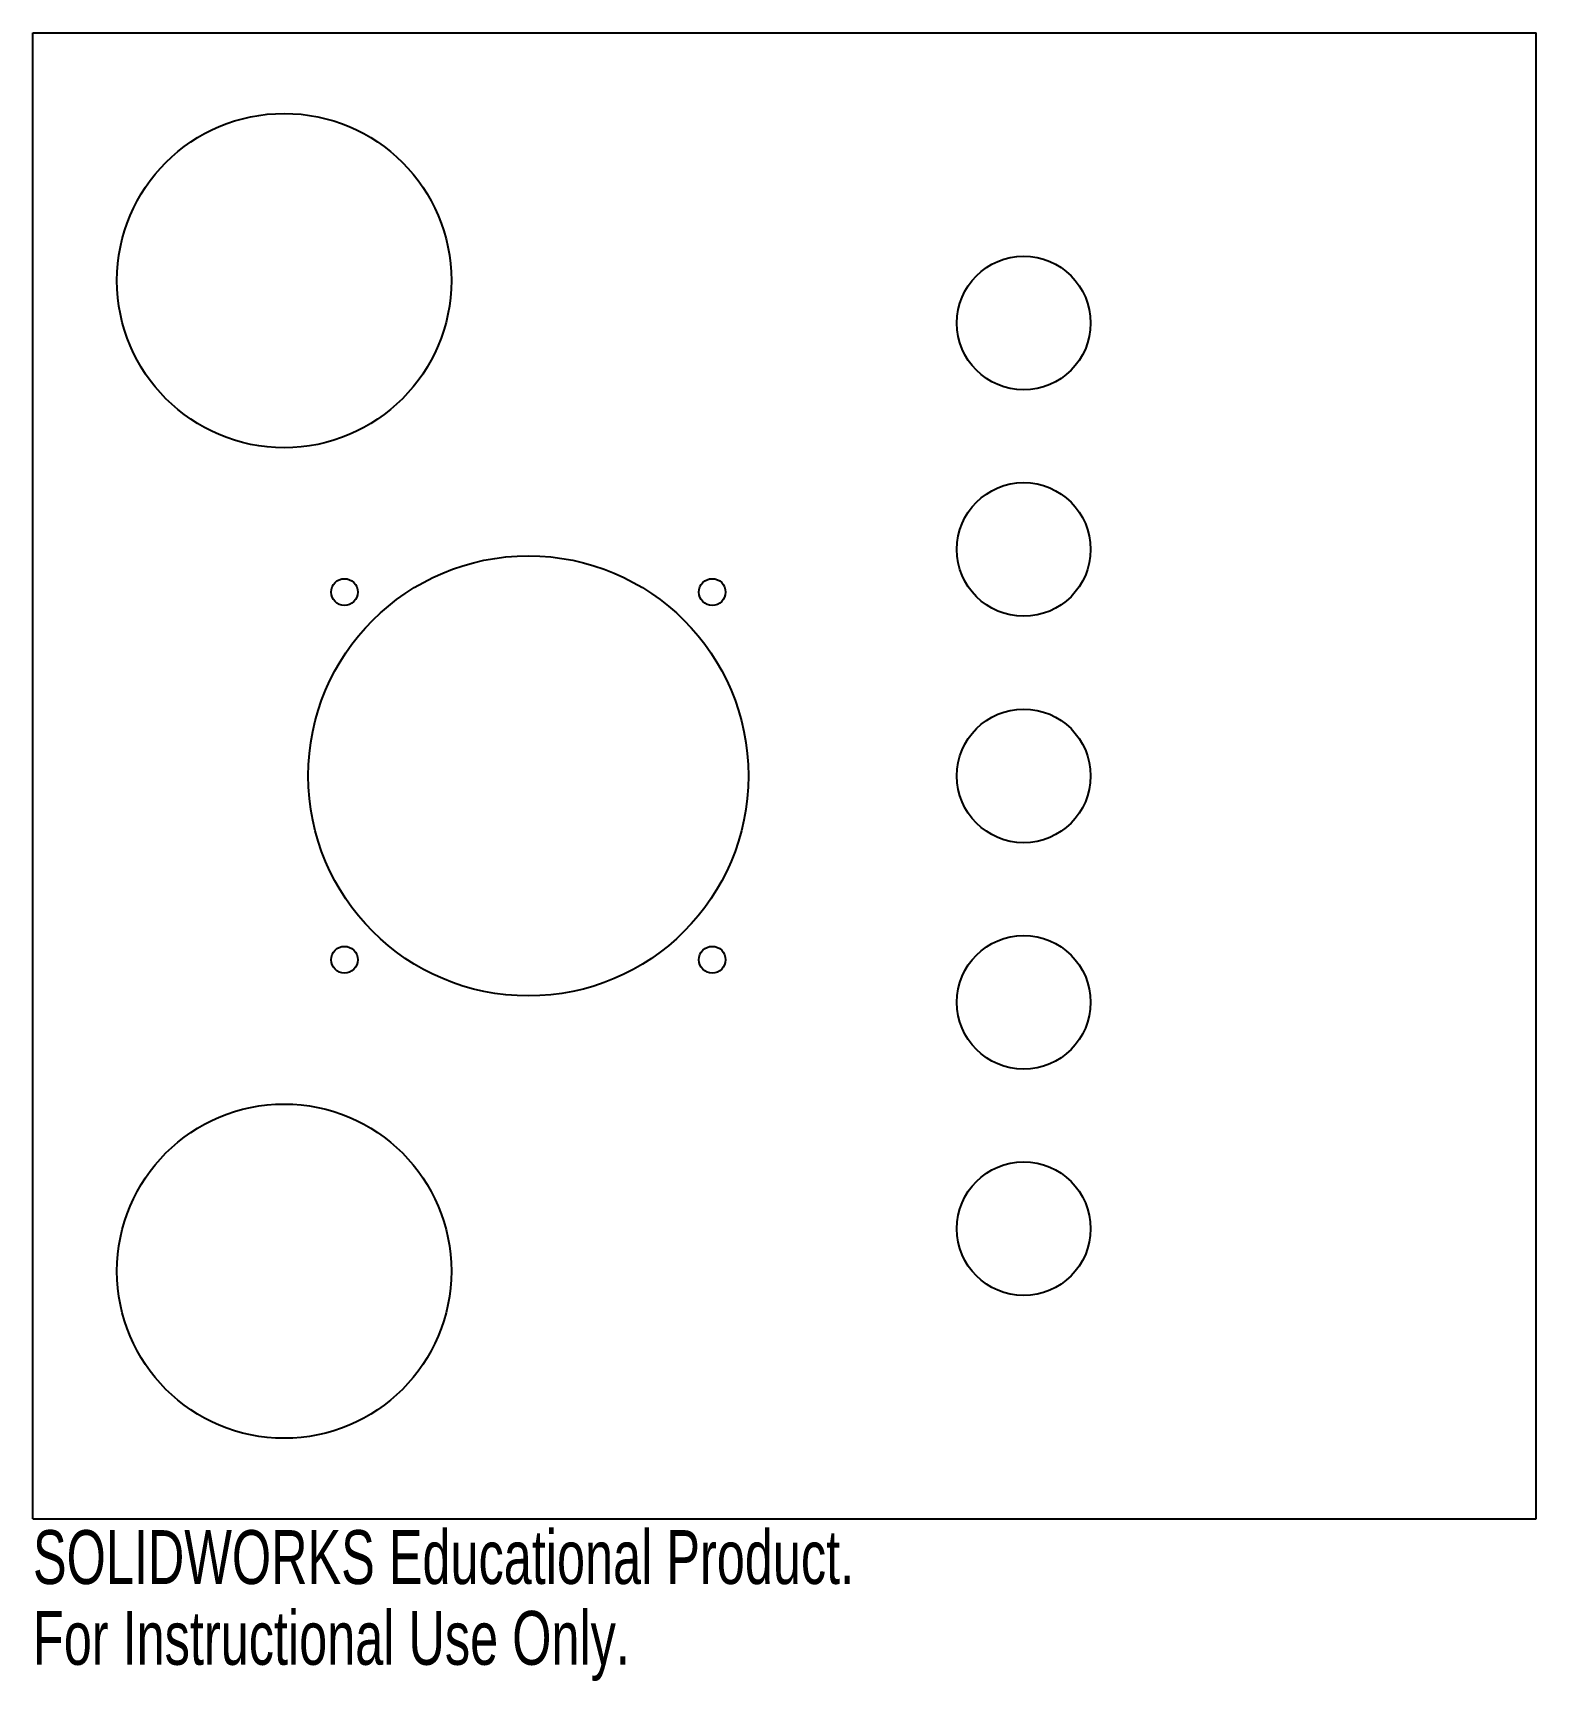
# Model space of a CAD drawing. Header units: inches. Extents: x -0.07 to 5.24, y -5.82 to 0.
import ezdxf

# ---------------------------------------------------------------- set-up
doc = ezdxf.new("R2010")
doc.units = ezdxf.units.IN
doc.header["$MEASUREMENT"] = 0
doc.styles.add('SLDTEXTSTYLE0', font='TXT', dxfattribs={"width": 0.7})

msp = doc.modelspace()

# ---------------------------------------------------------------- linework, layer by layer
at = {"color": 7, "linetype": 'Continuous', "lineweight": 25}
for p, q in [((-0.0665, -5.25), (-0.0665, 0)), ((-0.0665, 0), (5.2433, 0)), ((5.2433, -5.25), (5.2433, 0)), ((-0.0665, -5.25), (5.2433, -5.25))]:
    msp.add_line(p, q, dxfattribs=at)
for centre, radius in [((0.8209, -0.875), 0.5906), ((3.4335, -1.025), 0.2362), ((3.4335, -1.825), 0.2362), ((1.6835, -2.625), 0.7776), ((1.0339, -1.9754), 0.0472), ((2.3331, -1.9754), 0.0472), ((3.4335, -2.625), 0.2362), ((3.4335, -3.425), 0.2362), ((1.0339, -3.2746), 0.0472), ((2.3331, -3.2746), 0.0472), ((0.8209, -4.375), 0.5906), ((3.4335, -4.225), 0.2362)]:
    msp.add_circle(centre, radius, dxfattribs=at)

# ---------------------------------------------------------------- texts
at = {"color": 7, "linetype": 'Continuous', "char_height": 0.1903, "attachment_point": 1, "style": 'SLDTEXTSTYLE0'}
for s, insert in [('SOLIDWORKS Educational Product.', (-0.0665, -5.2901)), ('For Instructional Use Only.', (-0.0665, -5.5756))]:
    msp.add_mtext(s, dxfattribs=dict(at, insert=insert))

doc.saveas('drawing.dxf')
